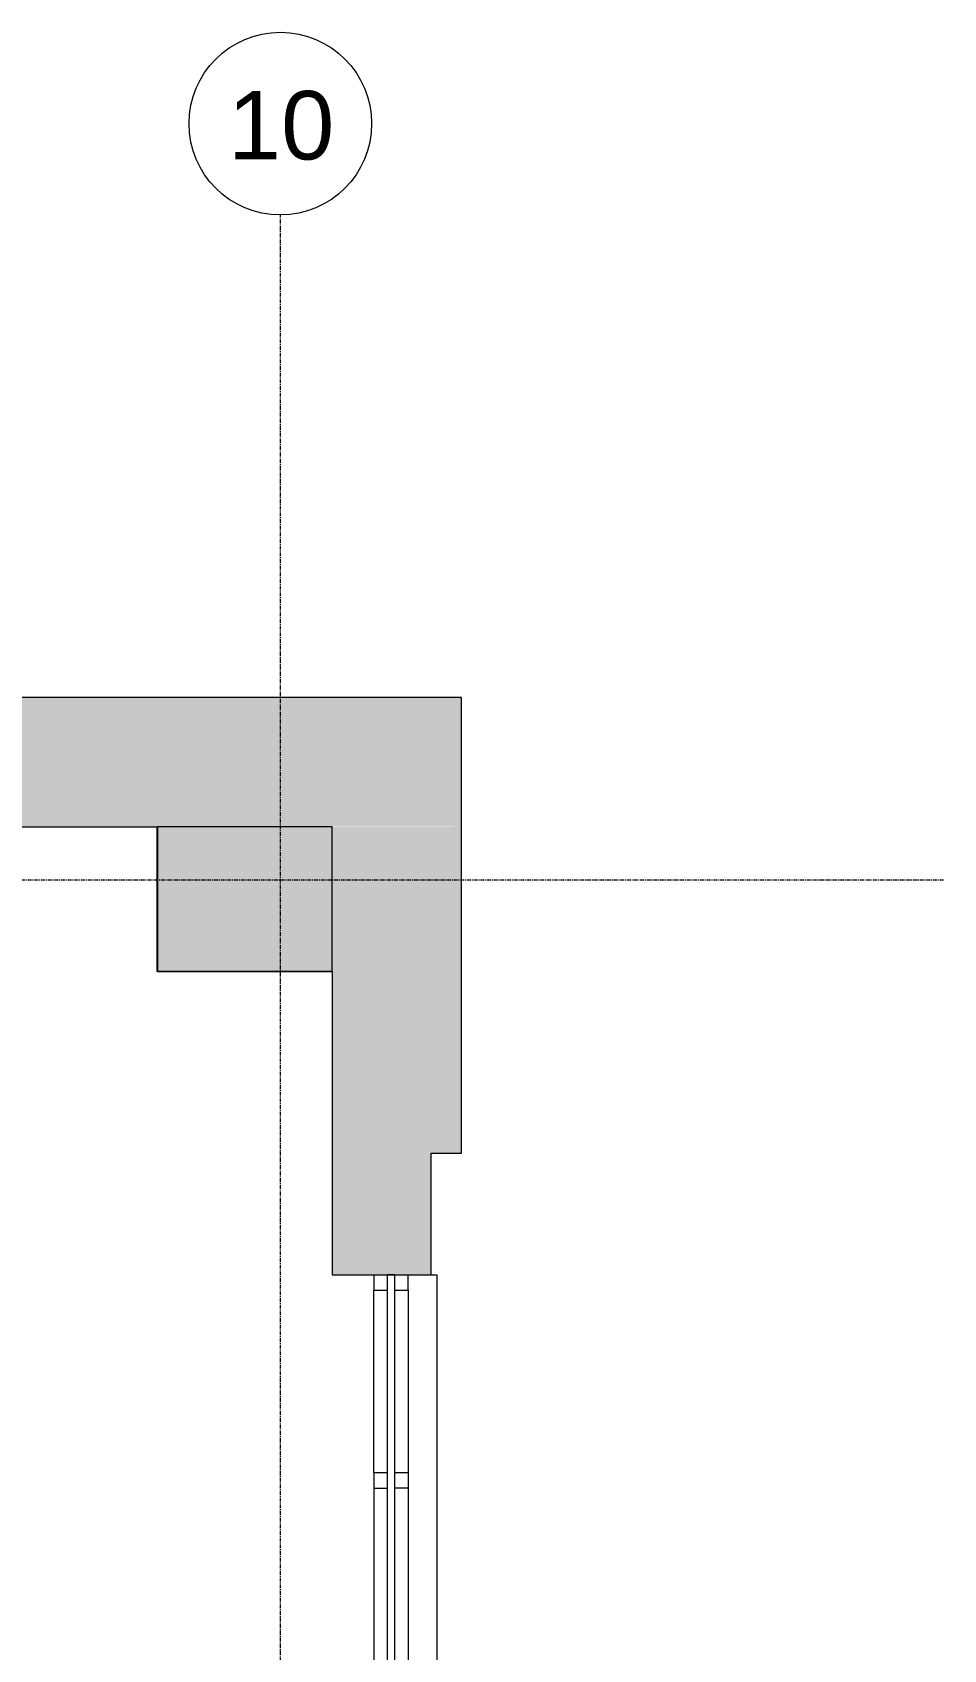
# Model space of a CAD drawing. Header units: inches. Extents: x 29752 to 31446, y 4278 to 5722.
# Drawn here: x 31325.6 to 31445.4, y 5509.6 to 5722.1 of the extents above; entities that cross this region are included whole.
import ezdxf

# ---------------------------------------------------------------- set-up
doc = ezdxf.new("R2010")
doc.units = ezdxf.units.IN
doc.header["$MEASUREMENT"] = 0
doc.linetypes.add('Grid Line 1_2_', pattern=[0.875, 0.5, -0.125, 0.125, -0.125])
for name, color, linetype, lineweight in [('1900 Duke Street_2nd Flr_LINKED_dwg', 8, 'Continuous', 9), ('A-GLAZ-CURT', 52, 'Continuous', 9), ('A-WALL', 113, 'Continuous', 13), ('A-WALL-PATT', 111, 'Continuous', 13), ('AE-GLAZING', 7, 'Continuous', 9), ('AE-SILL', 7, 'Continuous', 9), ('AE-WALLS-PATT', 7, 'Continuous', 9), ('AE-WALLS-TENANT', 7, 'Continuous', 9), ('S-GRID', 1, 'Continuous', 9), ('S-GRID-IDEN', 1, 'Continuous', 9)]:
    doc.layers.add(name, color=color, linetype=linetype, lineweight=lineweight)
doc.styles.add('Swis721 Lt BT', font='swissl.ttf', dxfattribs={"height": 9})

# ---------------------------------------------------------------- blocks, each defined once
blk = doc.blocks.new('1900 Duke Street_2nd Flr_LINKED_dwg-5565117-FIRST FLOOR POWER _ SIGNAL')
at = {"layer": 'AE-WALLS-PATT'}
blk.add_hatch(color=256, dxfattribs=at).paths.add_polyline_path([(2243.55, 1219.89), (2243.55, 1219.9), (2243.55, 1238.9), (2243.5, 1238.87), (2243.5, 1219.89)], flags=0)
at = {"layer": 'AE-GLAZING'}
blk.add_line((2272, 1154), (2272, 1178), dxfattribs=at)
at = {"layer": 'AE-GLAZING', "flags": 128}
for points in [[(2272, 1180), (2272, 1178), (2273.75, 1178)], [(2274.75, 1178), (2276.5, 1178), (2276.5, 1180)], [(2276.5, 1178), (2276.5, 1154), (2274.75, 1154)], [(2273.75, 1154), (2272, 1154), (2272, 1152), (2273.75, 1152)], [(2276.5, 1154), (2276.5, 1152), (2274.75, 1152)], [(2272, 1152), (2272, 1100.81), (2273.75, 1100.81)], [(2276.5, 1152), (2276.5, 1100.81), (2274.75, 1100.81)]]:
    blk.add_lwpolyline(points, dxfattribs=at)
at = {"layer": 'AE-SILL', "flags": 128}
blk.add_lwpolyline([(2279.5, 1180), (2280.25, 1180), (2280.25, 1019.62), (2279.5, 1019.62)], dxfattribs=at)
at = {"layer": 'AE-WALLS-TENANT', "flags": 128}
blk.add_lwpolyline([(2266.5, 1219.89), (2243.5, 1219.89), (2243.5, 1238.87), (2207.63, 1238.87)], dxfattribs=at)
blk = doc.blocks.new('System Panel - Glazed-6062858-FIRST FLOOR POWER _ SIGNAL')
at = {"layer": 'A-GLAZ-CURT', "lineweight": 13}
for p, q in [((80.1875, 1.75), (-80.1875, 1.75)), ((-80.1875, 1.75), (-80.1875, 0.75)), ((-80.1875, 0.75), (80.1875, 0.75)), ((80.1875, 0.75), (80.1875, 1.75))]:
    blk.add_line(p, q, dxfattribs=at)
blk = doc.blocks.new('Grid - Grid Head - Circle-50561-FIRST FLOOR POWER _ SIGNAL')
at = {"layer": 'S-GRID-IDEN'}
blk.add_circle((0, 0), 0.125, dxfattribs=at)

msp = doc.modelspace()

# ---------------------------------------------------------------- hatches: boundary and pattern name
at = {"layer": 'A-WALL'}
msp.add_hatch(color=250, dxfattribs=at).paths.add_polyline_path([(31365.05, 5598.71), (31365.05, 5598.71), (31365.05, 5617.71), (31342.1, 5617.69), (31342.1, 5598.71), (31365.04, 5598.71)], flags=0)
at = {"layer": 'A-WALL-PATT', "lineweight": 9}
for points in [[(31365.05, 5617.71), (31382.05, 5617.71), (31382.05, 5634.71), (31322.17, 5634.71), (31322.17, 5617.71), (31351.72, 5617.71)], [(31365.05, 5574.81), (31382.05, 5574.81), (31382.05, 5617.71), (31365.05, 5617.69), (31365.05, 5598.7)], [(31369.05, 5558.81), (31378.05, 5558.81), (31378.05, 5574.81), (31365.05, 5574.81), (31365.05, 5558.81)]]:
    msp.add_hatch(color=7, dxfattribs=at).paths.add_polyline_path(points, flags=0)

# ---------------------------------------------------------------- linework, layer by layer
at = {"layer": 'A-WALL', "color": 8, "lineweight": 20}
for p, q in [((31382.05, 5634.71), (31322.17, 5634.71)), ((31382.05, 5574.81), (31382.05, 5634.71)), ((31306.17, 5617.71), (31342.1, 5617.71)), ((31342.1, 5617.71), (31342.1, 5598.71)), ((31342.1, 5598.71), (31365.05, 5598.71)), ((31365.05, 5598.71), (31365.05, 5558.81)), ((31378.05, 5574.81), (31382.05, 5574.81)), ((31378.05, 5558.81), (31378.05, 5574.81)), ((31365.05, 5558.81), (31378.05, 5558.81))]:
    msp.add_line(p, q, dxfattribs=at)
at = {"layer": 'A-WALL', "lineweight": 9}
for p, q in [((31365.05, 5617.71), (31342.1, 5617.71)), ((31365.05, 5598.71), (31365.05, 5617.71))]:
    msp.add_line(p, q, dxfattribs=at)
at = {"layer": 'S-GRID', "linetype": 'Grid Line 1_2_'}
for p, q in [((31358.24, 4277.77), (31358.24, 5698.13)), ((31445.42, 5610.71), (29775.66, 5610.71))]:
    msp.add_line(p, q, dxfattribs=at)

# ---------------------------------------------------------------- block references
at = {"layer": '1900 Duke Street_2nd Flr_LINKED_dwg', "color": 7}
msp.add_blockref('1900 Duke Street_2nd Flr_LINKED_dwg-5565117-FIRST FLOOR POWER _ SIGNAL', (29098.55, 4378.81), dxfattribs=at)
at = {"layer": 'A-GLAZ-CURT', "rotation": 270}
msp.add_blockref('System Panel - Glazed-6062858-FIRST FLOOR POWER _ SIGNAL', (31371.55, 5478.62), dxfattribs=at)
at = {"layer": 'S-GRID-IDEN', "xscale": 95.99999999999994, "yscale": 95.99999999999994, "zscale": 95.99999999999994}
msp.add_blockref('Grid - Grid Head - Circle-50561-FIRST FLOOR POWER _ SIGNAL', (31358.24, 5710.13), dxfattribs=at)

# ---------------------------------------------------------------- texts
at = {"layer": 'S-GRID-IDEN', "insert": (31351.35, 5714.42), "char_height": 9, "width": 16.362, "attachment_point": 1, "style": 'Swis721 Lt BT'}
msp.add_mtext('10', dxfattribs=at)

doc.saveas('drawing.dxf')
